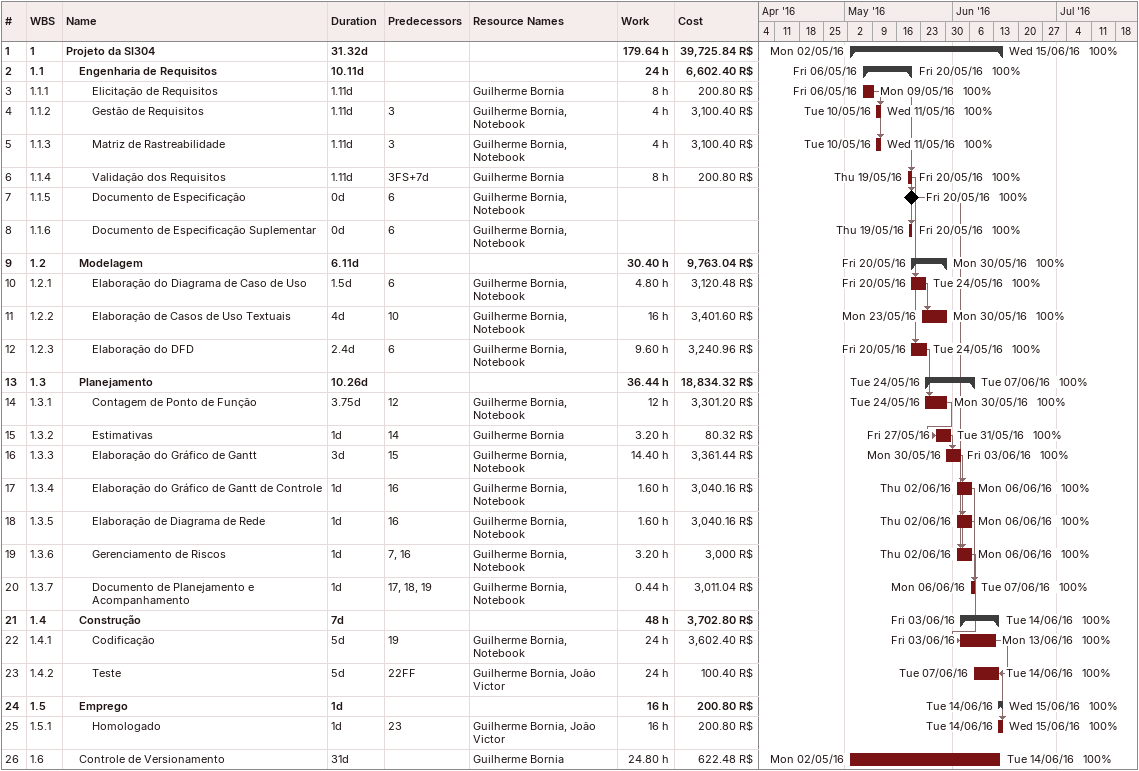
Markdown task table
| ID | WBS | Task | Duration | Start | Finish | Predecessors | Resources | % complete | Work (h) | Cost (R$) |
|---|---|---|---|---|---|---|---|---|---|---|
| 1 | 1 | **Projeto da SI304** | 31.32d | 2016-05-02 | 2016-06-15 |  |  | 100 | 179.64 | 39725.84 |
| 2 | 1.1 | **Engenharia de Requisitos** | 10.11d | 2016-05-06 | 2016-05-20 |  |  | 100 | 24 | 6602.40 |
| 3 | 1.1.1 | Elicitação de Requisitos | 1.11d | 2016-05-06 | 2016-05-09 |  | Guilherme Bornia | 100 | 8 | 200.80 |
| 4 | 1.1.2 | Gestão de Requisitos | 1.11d | 2016-05-10 | 2016-05-11 | 3 | Guilherme Bornia, Notebook | 100 | 4 | 3100.40 |
| 5 | 1.1.3 | Matriz de Rastreabilidade | 1.11d | 2016-05-10 | 2016-05-11 | 3 | Guilherme Bornia, Notebook | 100 | 4 | 3100.40 |
| 6 | 1.1.4 | Validação dos Requisitos | 1.11d | 2016-05-19 | 2016-05-20 | 3FS+7d | Guilherme Bornia | 100 | 8 | 200.80 |
| 7 | 1.1.5 | Documento de Especificação | 0d | 2016-05-20 | 2016-05-20 | 6 | Guilherme Bornia, Notebook | 100 |  |  |
| 8 | 1.1.6 | Documento de Especificação Suplementar | 0d | 2016-05-19 | 2016-05-20 | 6 | Guilherme Bornia, Notebook | 100 |  |  |
| 9 | 1.2 | **Modelagem** | 6.11d | 2016-05-20 | 2016-05-30 |  |  | 100 | 30.40 | 9763.04 |
| 10 | 1.2.1 | Elaboração do Diagrama de Caso de Uso | 1.5d | 2016-05-20 | 2016-05-24 | 6 | Guilherme Bornia, Notebook | 100 | 4.80 | 3120.48 |
| 11 | 1.2.2 | Elaboração de Casos de Uso Textuais | 4d | 2016-05-23 | 2016-05-30 | 10 | Guilherme Bornia, Notebook | 100 | 16 | 3401.60 |
| 12 | 1.2.3 | Elaboração do DFD | 2.4d | 2016-05-20 | 2016-05-24 | 6 | Guilherme Bornia, Notebook | 100 | 9.60 | 3240.96 |
| 13 | 1.3 | **Planejamento** | 10.26d | 2016-05-24 | 2016-06-07 |  |  | 100 | 36.44 | 18834.32 |
| 14 | 1.3.1 | Contagem de Ponto de Função | 3.75d | 2016-05-24 | 2016-05-30 | 12 | Guilherme Bornia, Notebook | 100 | 12 | 3301.20 |
| 15 | 1.3.2 | Estimativas | 1d | 2016-05-27 | 2016-05-31 | 14 | Guilherme Bornia | 100 | 3.20 | 80.32 |
| 16 | 1.3.3 | Elaboração do Gráfico de Gantt | 3d | 2016-05-30 | 2016-06-03 | 15 | Guilherme Bornia, Notebook | 100 | 14.40 | 3361.44 |
| 17 | 1.3.4 | Elaboração do Gráfico de Gantt de Controle | 1d | 2016-06-02 | 2016-06-06 | 16 | Guilherme Bornia, Notebook | 100 | 1.60 | 3040.16 |
| 18 | 1.3.5 | Elaboração de Diagrama de Rede | 1d | 2016-06-02 | 2016-06-06 | 16 | Guilherme Bornia, Notebook | 100 | 1.60 | 3040.16 |
| 19 | 1.3.6 | Gerenciamento de Riscos | 1d | 2016-06-02 | 2016-06-06 | 7, 16 | Guilherme Bornia, Notebook | 100 | 3.20 | 3000 |
| 20 | 1.3.7 | Documento de Planejamento e Acompanhamento | 1d | 2016-06-06 | 2016-06-07 | 17, 18, 19 | Guilherme Bornia, Notebook | 100 | 0.44 | 3011.04 |
| 21 | 1.4 | **Construção** | 7d | 2016-06-03 | 2016-06-14 |  |  | 100 | 48 | 3702.80 |
| 22 | 1.4.1 | Codificação | 5d | 2016-06-03 | 2016-06-13 | 19 | Guilherme Bornia, Notebook | 100 | 24 | 3602.40 |
| 23 | 1.4.2 | Teste | 5d | 2016-06-07 | 2016-06-14 | 22FF | Guilherme Bornia, João Victor | 100 | 24 | 100.40 |
| 24 | 1.5 | **Emprego** | 1d | 2016-06-14 | 2016-06-15 |  |  | 100 | 16 | 200.80 |
| 25 | 1.5.1 | Homologado | 1d | 2016-06-14 | 2016-06-15 | 23 | Guilherme Bornia, João Victor | 100 | 16 | 200.80 |
| 26 | 1.6 | Controle de Versionamento | 31d | 2016-05-02 | 2016-06-14 |  | Guilherme Bornia | 100 | 24.80 | 622.48 |
